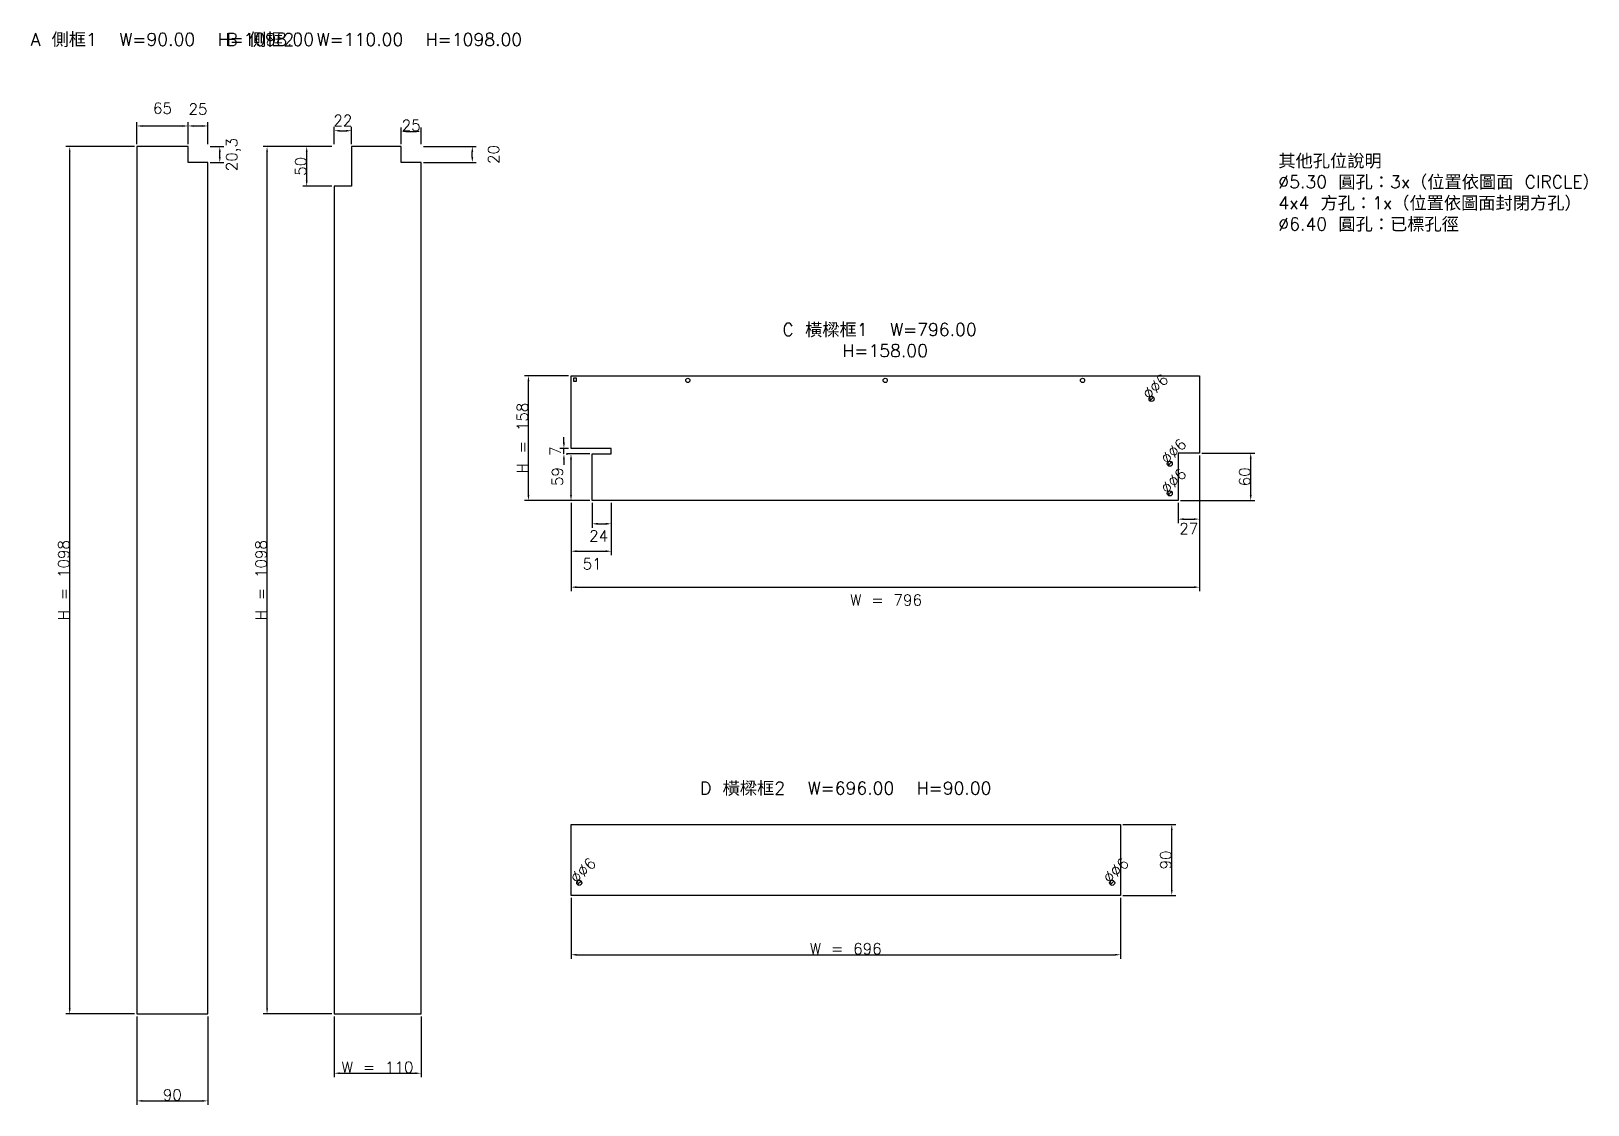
# Model space of a CAD drawing. Extents: x -134 to 1838, y -115 to 1244.
import ezdxf

# ---------------------------------------------------------------- set-up
doc = ezdxf.new("R2010")
doc.units = 0
doc.header["$MEASUREMENT"] = 0
doc.header["$PDMODE"] = 35
doc.layers.get('0').update_dxf_attribs({"linetype": 'CONTINUOUS'})
doc.layers.get('DEFPOINTS').update_dxf_attribs({"linetype": 'CONTINUOUS'})
doc.layers.add('CHECK', color=2, linetype='CONTINUOUS')
doc.layers.add('CUTTING', color=3, linetype='CONTINUOUS')
doc.styles.add('CHECK_TEXT', font='txt.shx')
doc.dimstyles.new('CHECK_DIM', dxfattribs={"dimtxt": 14, "dimasz": 7, "dimexe": 5, "dimexo": 3, "dimtad": 1, "dimtxsty": 'CHECK_TEXT', "dimcen": 2.5, "dimclrd": 2, "dimclre": 2, "dimclrt": 2, "dimazin": 3, "dimtfac": 1, "dimtmove": 2, "dimatfit": 3})

# ---------------------------------------------------------------- blocks, each defined once
blk = doc.blocks.new('*D186')
at = {"layer": 'CHECK', "color": 2, "lineweight": -2, "transparency": 16777216}
for p, q in [((550, 647), (550, 535.3)), ((1346, 647), (1346, 535.3)), ((557, 540.3), (1339, 540.3))]:
    blk.add_line(p, q, dxfattribs=at)
at = {"layer": 'CHECK', "color": 2, "transparency": 16777216}
for points in [[(557, 541.5), (557, 539.1), (550, 540.3)], [(1339, 541.5), (1339, 539.1), (1346, 540.3)]]:
    blk.add_solid(points, dxfattribs=at)
at = {"layer": 'DEFPOINTS', "color": 0, "transparency": 16777216}
for p in [(550, 650), (1346, 650), (1346, 540.3)]:
    blk.add_point(p, dxfattribs=at)
at = {"layer": 'CHECK', "color": 2, "transparency": 16777216, "insert": (949.1, 524), "char_height": 14, "attachment_point": 5, "style": 'CHECK_TEXT'}
blk.add_mtext('W = 796', dxfattribs=at)
blk = doc.blocks.new('*D187')
at = {"layer": 'CHECK', "color": 2, "lineweight": -2, "transparency": 16777216}
for p, q in [((547, 808), (491.1, 808)), ((496.1, 657), (496.1, 801)), ((547, 650), (491.1, 650))]:
    blk.add_line(p, q, dxfattribs=at)
at = {"layer": 'CHECK', "color": 2, "transparency": 16777216}
for points in [[(494.9, 801), (497.3, 801), (496.1, 808)], [(494.9, 657), (497.3, 657), (496.1, 650)]]:
    blk.add_solid(points, dxfattribs=at)
at = {"layer": 'DEFPOINTS', "color": 0, "transparency": 16777216}
for p in [(496.1, 808), (550, 808), (550, 650)]:
    blk.add_point(p, dxfattribs=at)
at = {"layer": 'CHECK', "color": 2, "transparency": 16777216, "insert": (488.5, 729), "char_height": 14, "attachment_point": 5, "rotation": 90, "style": 'CHECK_TEXT'}
blk.add_mtext('H = 158', dxfattribs=at)
blk = doc.blocks.new('*D190')
at = {"layer": 'CHECK', "color": 2, "lineweight": -2, "transparency": 16777216}
for p, q in [((93, 1098), (110.1, 1098)), ((105.1, 1084.7), (105.1, 1091)), ((93, 1077.7), (110.1, 1077.7))]:
    blk.add_line(p, q, dxfattribs=at)
at = {"layer": 'CHECK', "color": 2, "transparency": 16777216}
for points in [[(104, 1091), (106.3, 1091), (105.1, 1098)], [(104, 1084.7), (106.3, 1084.7), (105.1, 1077.7)]]:
    blk.add_solid(points, dxfattribs=at)
at = {"layer": 'DEFPOINTS', "color": 0, "transparency": 16777216}
for p in [(90, 1098), (105.1, 1098), (90, 1077.7)]:
    blk.add_point(p, dxfattribs=at)
at = {"layer": 'CHECK', "color": 2, "transparency": 16777216, "insert": (122.4, 1087.8), "char_height": 14, "attachment_point": 5, "rotation": 90, "style": 'CHECK_TEXT'}
blk.add_mtext('20,3', dxfattribs=at)
blk = doc.blocks.new('*D191')
at = {"layer": 'CHECK', "color": 2, "lineweight": -2, "transparency": 16777216}
for p, q in [((65, 1101), (65, 1129.1)), ((72, 1124.1), (83, 1124.1)), ((90, 1101), (90, 1129.1))]:
    blk.add_line(p, q, dxfattribs=at)
at = {"layer": 'CHECK', "color": 2, "transparency": 16777216}
for points in [[(72, 1125.2), (72, 1122.9), (65, 1124.1)], [(83, 1125.2), (83, 1122.9), (90, 1124.1)]]:
    blk.add_solid(points, dxfattribs=at)
at = {"layer": 'DEFPOINTS', "color": 0, "transparency": 16777216}
for p in [(90, 1124.1), (65, 1098), (90, 1098)]:
    blk.add_point(p, dxfattribs=at)
at = {"layer": 'CHECK', "color": 2, "transparency": 16777216, "insert": (77.5, 1145.5), "char_height": 14, "attachment_point": 5, "style": 'CHECK_TEXT'}
blk.add_mtext('25', dxfattribs=at)
blk = doc.blocks.new('*D192')
at = {"layer": 'CHECK', "color": 2, "lineweight": -2, "transparency": 16777216}
for p, q in [((0, 1101), (0, 1129.1)), ((7, 1124.1), (58, 1124.1)), ((65, 1101), (65, 1129.1))]:
    blk.add_line(p, q, dxfattribs=at)
at = {"layer": 'CHECK', "color": 2, "transparency": 16777216}
for points in [[(7, 1125.2), (7, 1122.9), (0, 1124.1)], [(58, 1125.2), (58, 1122.9), (65, 1124.1)]]:
    blk.add_solid(points, dxfattribs=at)
at = {"layer": 'DEFPOINTS', "color": 0, "transparency": 16777216}
for p in [(65, 1124.1), (0, 1098), (65, 1098)]:
    blk.add_point(p, dxfattribs=at)
at = {"layer": 'CHECK', "color": 2, "transparency": 16777216, "insert": (32.5, 1146.5), "char_height": 14, "attachment_point": 5, "style": 'CHECK_TEXT'}
blk.add_mtext('65', dxfattribs=at)
blk = doc.blocks.new('*D194')
at = {"layer": 'CHECK', "color": 2, "lineweight": -2, "transparency": 16777216}
for p, q in [((363, 1098), (430, 1098)), ((425, 1085), (425, 1091)), ((363, 1078), (430, 1078))]:
    blk.add_line(p, q, dxfattribs=at)
at = {"layer": 'CHECK', "color": 2, "transparency": 16777216}
for points in [[(423.8, 1091), (426.2, 1091), (425, 1098)], [(423.8, 1085), (426.2, 1085), (425, 1078)]]:
    blk.add_solid(points, dxfattribs=at)
at = {"layer": 'DEFPOINTS', "color": 0, "transparency": 16777216}
for p in [(360, 1098), (425, 1098), (360, 1078)]:
    blk.add_point(p, dxfattribs=at)
at = {"layer": 'CHECK', "color": 2, "transparency": 16777216, "insert": (451.9, 1088), "char_height": 14, "attachment_point": 5, "rotation": 90, "style": 'CHECK_TEXT'}
blk.add_mtext('20', dxfattribs=at)
blk = doc.blocks.new('*D195')
at = {"layer": 'CHECK', "color": 2, "lineweight": -2, "transparency": 16777216}
for p, q in [((250, 1101), (250, 1123.1)), ((257, 1118.1), (265, 1118.1)), ((272, 1101), (272, 1123.1))]:
    blk.add_line(p, q, dxfattribs=at)
at = {"layer": 'CHECK', "color": 2, "transparency": 16777216}
for points in [[(257, 1119.2), (257, 1116.9), (250, 1118.1)], [(265, 1119.2), (265, 1116.9), (272, 1118.1)]]:
    blk.add_solid(points, dxfattribs=at)
at = {"layer": 'DEFPOINTS', "color": 0, "transparency": 16777216}
for p in [(272, 1118.1), (250, 1098), (272, 1098)]:
    blk.add_point(p, dxfattribs=at)
at = {"layer": 'CHECK', "color": 2, "transparency": 16777216, "insert": (261, 1131), "char_height": 14, "attachment_point": 5, "style": 'CHECK_TEXT'}
blk.add_mtext('22', dxfattribs=at)
blk = doc.blocks.new('*D196')
at = {"layer": 'CHECK', "color": 2, "lineweight": -2, "transparency": 16777216}
for p, q in [((335, 1101), (335, 1122.1)), ((342, 1117.1), (353, 1117.1)), ((360, 1101), (360, 1122.1))]:
    blk.add_line(p, q, dxfattribs=at)
at = {"layer": 'CHECK', "color": 2, "transparency": 16777216}
for points in [[(342, 1118.3), (342, 1116), (335, 1117.1)], [(353, 1118.3), (353, 1116), (360, 1117.1)]]:
    blk.add_solid(points, dxfattribs=at)
at = {"layer": 'DEFPOINTS', "color": 0, "transparency": 16777216}
for p in [(360, 1117.1), (335, 1098), (360, 1098)]:
    blk.add_point(p, dxfattribs=at)
at = {"layer": 'CHECK', "color": 2, "transparency": 16777216, "insert": (347.5, 1124.8), "char_height": 14, "attachment_point": 5, "style": 'CHECK_TEXT'}
blk.add_mtext('25', dxfattribs=at)
blk = doc.blocks.new('*D197')
at = {"layer": 'CHECK', "color": 2, "lineweight": -2, "transparency": 16777216}
for p, q in [((247, 1098), (210.2, 1098)), ((215.2, 1055), (215.2, 1091)), ((247, 1048), (210.2, 1048))]:
    blk.add_line(p, q, dxfattribs=at)
at = {"layer": 'CHECK', "color": 2, "transparency": 16777216}
for points in [[(214, 1091), (216.4, 1091), (215.2, 1098)], [(214, 1055), (216.4, 1055), (215.2, 1048)]]:
    blk.add_solid(points, dxfattribs=at)
at = {"layer": 'DEFPOINTS', "color": 0, "transparency": 16777216}
for p in [(215.2, 1098), (250, 1098), (250, 1048)]:
    blk.add_point(p, dxfattribs=at)
at = {"layer": 'CHECK', "color": 2, "transparency": 16777216, "insert": (207.6, 1073), "char_height": 14, "attachment_point": 5, "rotation": 90, "style": 'CHECK_TEXT'}
blk.add_mtext('50', dxfattribs=at)
blk = doc.blocks.new('*D198')
at = {"layer": 'CHECK', "color": 2, "lineweight": -2, "transparency": 16777216}
for p, q in [((541, 723), (541, 730)), ((547, 716), (536, 716)), ((541, 709), (541, 716)), ((541, 702), (541, 695)), ((544, 709), (546, 709))]:
    blk.add_line(p, q, dxfattribs=at)
at = {"layer": 'CHECK', "color": 2, "transparency": 16777216}
for points in [[(539.8, 723), (542.2, 723), (541, 716)], [(539.8, 702), (542.2, 702), (541, 709)]]:
    blk.add_solid(points, dxfattribs=at)
at = {"layer": 'DEFPOINTS', "color": 0, "transparency": 16777216}
for p in [(541, 716), (550, 716), (541, 709)]:
    blk.add_point(p, dxfattribs=at)
at = {"layer": 'CHECK', "color": 2, "transparency": 16777216, "insert": (530.1, 712.5), "char_height": 14, "attachment_point": 5, "rotation": 90, "style": 'CHECK_TEXT'}
blk.add_mtext('7', dxfattribs=at)
blk = doc.blocks.new('*D199')
at = {"layer": 'CHECK', "color": 2, "lineweight": -2, "transparency": 16777216}
for p, q in [((577, 647), (577, 615.5)), ((601, 647), (601, 615.5)), ((584, 620.5), (594, 620.5))]:
    blk.add_line(p, q, dxfattribs=at)
at = {"layer": 'CHECK', "color": 2, "transparency": 16777216}
for points in [[(584, 621.7), (584, 619.3), (577, 620.5)], [(594, 621.7), (594, 619.3), (601, 620.5)]]:
    blk.add_solid(points, dxfattribs=at)
at = {"layer": 'DEFPOINTS', "color": 0, "transparency": 16777216}
for p in [(577, 650), (601, 650), (601, 620.5)]:
    blk.add_point(p, dxfattribs=at)
at = {"layer": 'CHECK', "color": 2, "transparency": 16777216, "insert": (585, 605.2), "char_height": 14, "attachment_point": 5, "style": 'CHECK_TEXT'}
blk.add_mtext('24', dxfattribs=at)
blk = doc.blocks.new('*D200')
at = {"layer": 'CHECK', "color": 2, "lineweight": -2, "transparency": 16777216}
for p, q in [((1346, 707), (1346, 621.4)), ((1319, 647), (1319, 621.4)), ((1326, 626.4), (1339, 626.4))]:
    blk.add_line(p, q, dxfattribs=at)
at = {"layer": 'CHECK', "color": 2, "transparency": 16777216}
for points in [[(1326, 627.6), (1326, 625.3), (1319, 626.4)], [(1339, 627.6), (1339, 625.3), (1346, 626.4)]]:
    blk.add_solid(points, dxfattribs=at)
at = {"layer": 'DEFPOINTS', "color": 0, "transparency": 16777216}
for p in [(1346, 710), (1319, 650), (1346, 626.4)]:
    blk.add_point(p, dxfattribs=at)
at = {"layer": 'CHECK', "color": 2, "transparency": 16777216, "insert": (1332.5, 614.4), "char_height": 14, "attachment_point": 5, "style": 'CHECK_TEXT'}
blk.add_mtext('27', dxfattribs=at)
blk = doc.blocks.new('*D201')
at = {"layer": 'CHECK', "color": 2, "lineweight": -2, "transparency": 16777216}
for p, q in [((550, 647), (550, 580.8)), ((601, 630), (601, 580.8)), ((557, 585.8), (594, 585.8))]:
    blk.add_line(p, q, dxfattribs=at)
at = {"layer": 'CHECK', "color": 2, "transparency": 16777216}
for points in [[(557, 587), (557, 584.6), (550, 585.8)], [(594, 587), (594, 584.6), (601, 585.8)]]:
    blk.add_solid(points, dxfattribs=at)
at = {"layer": 'DEFPOINTS', "color": 0, "transparency": 16777216}
for p in [(550, 650), (601, 633), (601, 585.8)]:
    blk.add_point(p, dxfattribs=at)
at = {"layer": 'CHECK', "color": 2, "transparency": 16777216, "insert": (576.8, 569.8), "char_height": 14, "attachment_point": 5, "style": 'CHECK_TEXT'}
blk.add_mtext('51', dxfattribs=at)
blk = doc.blocks.new('*D202')
at = {"layer": 'CHECK', "color": 2, "lineweight": -2, "transparency": 16777216}
for p, q in [((574, 709), (545, 709)), ((550, 657), (550, 702)), ((574, 650), (545, 650))]:
    blk.add_line(p, q, dxfattribs=at)
at = {"layer": 'CHECK', "color": 2, "transparency": 16777216}
for points in [[(548.8, 702), (551.2, 702), (550, 709)], [(548.8, 657), (551.2, 657), (550, 650)]]:
    blk.add_solid(points, dxfattribs=at)
at = {"layer": 'DEFPOINTS', "color": 0, "transparency": 16777216}
for p in [(550, 709), (577, 709), (577, 650)]:
    blk.add_point(p, dxfattribs=at)
at = {"layer": 'CHECK', "color": 2, "transparency": 16777216, "insert": (532.8, 680.3), "char_height": 14, "attachment_point": 5, "rotation": 90, "style": 'CHECK_TEXT'}
blk.add_mtext('59', dxfattribs=at)
blk = doc.blocks.new('*D203')
at = {"layer": 'CHECK', "color": 2, "lineweight": -2, "transparency": 16777216}
for p, q in [((1349, 710), (1416, 710)), ((1411, 657), (1411, 703)), ((1322, 650), (1416, 650))]:
    blk.add_line(p, q, dxfattribs=at)
at = {"layer": 'CHECK', "color": 2, "transparency": 16777216}
for points in [[(1409.8, 703), (1412.2, 703), (1411, 710)], [(1409.8, 657), (1412.2, 657), (1411, 650)]]:
    blk.add_solid(points, dxfattribs=at)
at = {"layer": 'DEFPOINTS', "color": 0, "transparency": 16777216}
for p in [(1346, 710), (1411, 710), (1319, 650)]:
    blk.add_point(p, dxfattribs=at)
at = {"layer": 'CHECK', "color": 2, "transparency": 16777216, "insert": (1403.4, 680), "char_height": 14, "attachment_point": 5, "rotation": 90, "style": 'CHECK_TEXT'}
blk.add_mtext('60', dxfattribs=at)
blk = doc.blocks.new('_CLOSEDFILLED')
at = {"color": 0, "linetype": 'ByBlock'}
blk.add_solid([(-1, 0.16), (0, 0), (-1, -0.16)], dxfattribs=at)
blk = doc.blocks.new('*D206')
at = {"color": 2, "transparency": 16777216}
blk.add_line((1305.8, 656.3), (1311.2, 661.7), dxfattribs=at)
at = {"layer": 'DEFPOINTS', "transparency": 16777216}
for p in [(1308.5, 659), (1310.8, 661.3)]:
    blk.add_point(p, dxfattribs=at)
at = {"layer": 'CHECK', "color": 2, "transparency": 16777216, "xscale": 7, "yscale": 7}
for p, rotation in [((1310.8, 661.3), 44.99999999999857), ((1306.2, 656.7), 224.9999999999985)]:
    blk.add_blockref('_CLOSEDFILLED', p, dxfattribs=dict(at, rotation=rotation))
at = {"layer": 'CHECK', "color": 2, "transparency": 16777216, "insert": (1313.3, 674.6), "char_height": 14, "attachment_point": 5, "rotation": 45, "style": 'CHECK_TEXT'}
blk.add_mtext('%%C%%c6', dxfattribs=at)
blk = doc.blocks.new('*D207')
at = {"color": 2, "transparency": 16777216}
blk.add_line((1305.8, 693.8), (1311.2, 699.2), dxfattribs=at)
at = {"layer": 'DEFPOINTS', "transparency": 16777216}
for p in [(1308.5, 696.5), (1310.8, 698.8)]:
    blk.add_point(p, dxfattribs=at)
at = {"layer": 'CHECK', "color": 2, "transparency": 16777216, "xscale": 7, "yscale": 7}
for p, rotation in [((1310.8, 698.8), 44.99999999999857), ((1306.2, 694.2), 224.9999999999985)]:
    blk.add_blockref('_CLOSEDFILLED', p, dxfattribs=dict(at, rotation=rotation))
at = {"layer": 'CHECK', "color": 2, "transparency": 16777216, "insert": (1313.3, 712.1), "char_height": 14, "attachment_point": 5, "rotation": 45, "style": 'CHECK_TEXT'}
blk.add_mtext('%%C%%c6', dxfattribs=at)
blk = doc.blocks.new('*D208')
at = {"color": 2, "transparency": 16777216}
blk.add_line((1282.8, 775.8), (1288.2, 781.2), dxfattribs=at)
at = {"layer": 'DEFPOINTS', "transparency": 16777216}
for p in [(1285.5, 778.5), (1287.8, 780.8)]:
    blk.add_point(p, dxfattribs=at)
at = {"layer": 'CHECK', "color": 2, "transparency": 16777216, "xscale": 7, "yscale": 7}
for p, rotation in [((1287.8, 780.8), 44.99999999999857), ((1283.2, 776.2), 224.9999999999985)]:
    blk.add_blockref('_CLOSEDFILLED', p, dxfattribs=dict(at, rotation=rotation))
at = {"layer": 'CHECK', "color": 2, "transparency": 16777216, "insert": (1290.3, 794.1), "char_height": 14, "attachment_point": 5, "rotation": 45, "style": 'CHECK_TEXT'}
blk.add_mtext('%%C%%c6', dxfattribs=at)
blk = doc.blocks.new('*D209')
at = {"color": 2, "transparency": 16777216}
blk.add_line((557.8, 163.3), (563.2, 168.7), dxfattribs=at)
at = {"layer": 'DEFPOINTS', "transparency": 16777216}
for p in [(560.5, 166), (562.8, 168.3)]:
    blk.add_point(p, dxfattribs=at)
at = {"layer": 'CHECK', "color": 2, "transparency": 16777216, "xscale": 7, "yscale": 7}
for p, rotation in [((562.8, 168.3), 45), ((558.2, 163.7), 225)]:
    blk.add_blockref('_CLOSEDFILLED', p, dxfattribs=dict(at, rotation=rotation))
at = {"layer": 'CHECK', "color": 2, "transparency": 16777216, "insert": (565.3, 181.6), "char_height": 14, "attachment_point": 5, "rotation": 45, "style": 'CHECK_TEXT'}
blk.add_mtext('%%C%%c6', dxfattribs=at)
blk = doc.blocks.new('*D210')
at = {"color": 2, "transparency": 16777216}
blk.add_line((1232.8, 163.3), (1238.2, 168.7), dxfattribs=at)
at = {"layer": 'DEFPOINTS', "transparency": 16777216}
for p in [(1235.5, 166), (1237.8, 168.3)]:
    blk.add_point(p, dxfattribs=at)
at = {"layer": 'CHECK', "color": 2, "transparency": 16777216, "xscale": 7, "yscale": 7}
for p, rotation in [((1237.8, 168.3), 44.99999999999857), ((1233.2, 163.7), 224.9999999999985)]:
    blk.add_blockref('_CLOSEDFILLED', p, dxfattribs=dict(at, rotation=rotation))
at = {"layer": 'CHECK', "color": 2, "transparency": 16777216, "insert": (1240.3, 181.6), "char_height": 14, "attachment_point": 5, "rotation": 45, "style": 'CHECK_TEXT'}
blk.add_mtext('%%C%%c6', dxfattribs=at)

msp = doc.modelspace()

# ---------------------------------------------------------------- linework, layer by layer
at = {"layer": 'CUTTING', "color": 3, "linetype": 'Continuous'}
for points in [[(90, 0), (90, 1077.7), (65, 1077.7), (65, 1098), (0, 1098), (0, 0)], [(250, 1048), (250, 0), (360, 0), (360, 1078), (335, 1078), (335, 1098), (272, 1098), (272, 1048)], [(1319, 650), (577, 650), (577, 709), (601, 709), (601, 716), (550, 716), (550, 808), (1346, 808), (1346, 710), (1319, 710)], [(553, 805), (553, 801), (557, 801), (557, 805)], [(550, 240), (1246, 240), (1246, 150), (550, 150)]]:
    msp.add_lwpolyline(points, close=True, dxfattribs=at)
at = {"layer": 'CUTTING', "color": 7}
for centre, radius in [((698, 802), 2.65), ((948, 802), 2.65), ((1198, 802), 2.65), ((1285.5, 778.5), 3.2), ((1308.5, 696.5), 3.2), ((1308.5, 659), 3.2), ((560.5, 166), 3.2), ((1235.5, 166), 3.2)]:
    msp.add_circle(centre, radius, dxfattribs=at)

# ---------------------------------------------------------------- texts
at = {"layer": 'CHECK', "color": 2, "char_height": 16, "style": 'CHECK_TEXT'}
for s, insert, width, attachment_point in [('A 側框1  W=90.00  H=1098.00', (45, 1232.856), 360, 5), ('B 側框2  W=110.00  H=1098.00', (300.696, 1232.738), 360, 5), ('其他孔位說明\\P%%C5.30 圓孔：3x（位置依圖面 CIRCLE）\\P4x4 方孔：1x（位置依圖面封閉方孔）\\P%%C6.40 圓孔：已標孔徑', (1446, 1088), 520, 1), ('C 橫樑框1  W=796.00  H=158.00', (948, 853), 360, 5), ('D 橫樑框2  W=696.00  H=90.00', (898, 285), 360, 5)]:
    msp.add_mtext(s, dxfattribs=dict(at, insert=insert, width=width, attachment_point=attachment_point))

# ---------------------------------------------------------------- dimensions: what is measured, and where the dimension line sits
at = {"layer": 'CHECK', "color": 2}
for base, p1, p2, picture, middle in [((65, 1124.079), (0, 1098), (65, 1098), '*D192', (32.5, 1146.533)), ((90, 1124.079), (65, 1098), (90, 1098), '*D191', (77.5, 1145.535)), ((1346, 626.449), (1319, 650), (1346, 710), '*D200', (1332.5, 614.393)), ((601, 585.814), (550, 650), (601, 632.989), '*D201', (576.777, 569.817)), ((601, 620.5), (577, 650), (601, 650), '*D199', (584.975, 605.222))]:
    dim = msp.add_linear_dim(base=base, p1=p1, p2=p2, dimstyle='CHECK_DIM', dxfattribs=at)
    dim.commit()
    dim.dimension.update_dxf_attribs({"geometry": picture, "text_midpoint": middle, "dimtype": 160})
for base, p1, p2, picture, middle in [((272, 1118.076), (250, 1098), (272, 1098), '*D195', (261, 1131.013)), ((360, 1117.127), (335, 1098), (360, 1098), '*D196', (347.5, 1124.752))]:
    dim = msp.add_linear_dim(base=base, p1=p1, p2=p2, dimstyle='CHECK_DIM', dxfattribs=at)
    dim.commit()
    dim.dimension.update_dxf_attribs({"geometry": picture, "text_midpoint": middle})
for base, p1, p2, picture, middle in [((105.125, 1098), (90, 1077.7), (90, 1098), '*D190', (122.376, 1087.85)), ((541.002, 716), (541.002, 709), (550, 716), '*D198', (530.063, 712.5)), ((550, 709), (577, 650), (577, 709), '*D202', (532.769, 680.334))]:
    dim = msp.add_linear_dim(base=base, p1=p1, p2=p2, angle=90, dimstyle='CHECK_DIM', dxfattribs=at)
    dim.commit()
    dim.dimension.update_dxf_attribs({"geometry": picture, "text_midpoint": middle, "dimtype": 160})
for base, p1, p2 in [((-85, 0), (0, 0), (0, 1098)), ((165, 0), (250, 0), (250, 1098))]:
    msp.add_linear_dim(base=base, p1=p1, p2=p2, angle=90, text='H = <>', dimstyle='CHECK_DIM', dxfattribs=at).render()
for base, p1, p2, picture, middle in [((215.211, 1098), (250, 1048), (250, 1098), '*D197', (207.586, 1073)), ((425, 1098), (360, 1078), (360, 1098), '*D194', (451.938, 1088)), ((1411, 710), (1319, 650), (1346, 710), '*D203', (1403.375, 680))]:
    dim = msp.add_linear_dim(base=base, p1=p1, p2=p2, angle=90, dimstyle='CHECK_DIM', dxfattribs=at)
    dim.commit()
    dim.dimension.update_dxf_attribs({"geometry": picture, "text_midpoint": middle})
for p1, p2, picture, middle in [((1283.237, 776.237), (1287.763, 780.763), '*D208', (1295.74, 788.74)), ((1306.237, 694.237), (1310.763, 698.763), '*D207', (1318.74, 706.74)), ((1306.237, 656.737), (1310.763, 661.263), '*D206', (1318.74, 669.24)), ((558.237, 163.737), (562.763, 168.263), '*D209', (570.74, 176.24)), ((1233.237, 163.737), (1237.763, 168.263), '*D210', (1245.74, 176.24))]:
    dim = msp.add_diameter_dim_2p(p1=p1, p2=p2, text='%%C<>', dimstyle='CHECK_DIM', dxfattribs=at)
    dim.commit()
    dim.dimension.update_dxf_attribs({"geometry": picture, "text_midpoint": middle, "dimtype": 163})
dim = msp.add_linear_dim(base=(496.104, 808), p1=(550, 650), p2=(550, 808), angle=90, text='H = <>', dimstyle='CHECK_DIM', dxfattribs=at)
dim.commit()
dim.dimension.update_dxf_attribs({"geometry": '*D187', "text_midpoint": (488.479, 729)})
dim = msp.add_linear_dim(base=(1346, 540.29), p1=(550, 650), p2=(1346, 650), text='W = <>', dimstyle='CHECK_DIM', dxfattribs=at)
dim.commit()
dim.dimension.update_dxf_attribs({"geometry": '*D186', "text_midpoint": (949.11, 523.993), "dimtype": 160})
msp.add_linear_dim(base=(1311, 150), p1=(1246, 150), p2=(1246, 240), angle=90, dimstyle='CHECK_DIM', dxfattribs=at).render()
for base, p1, p2 in [((550, 75), (550, 150), (1246, 150)), ((250, -75), (250, 0), (360, 0))]:
    msp.add_linear_dim(base=base, p1=p1, p2=p2, text='W = <>', dimstyle='CHECK_DIM', dxfattribs=at).render()
msp.add_linear_dim(base=(0, -110), p1=(0, 0), p2=(90, 0), dimstyle='CHECK_DIM', dxfattribs=at).render()

doc.saveas('drawing.dxf')
